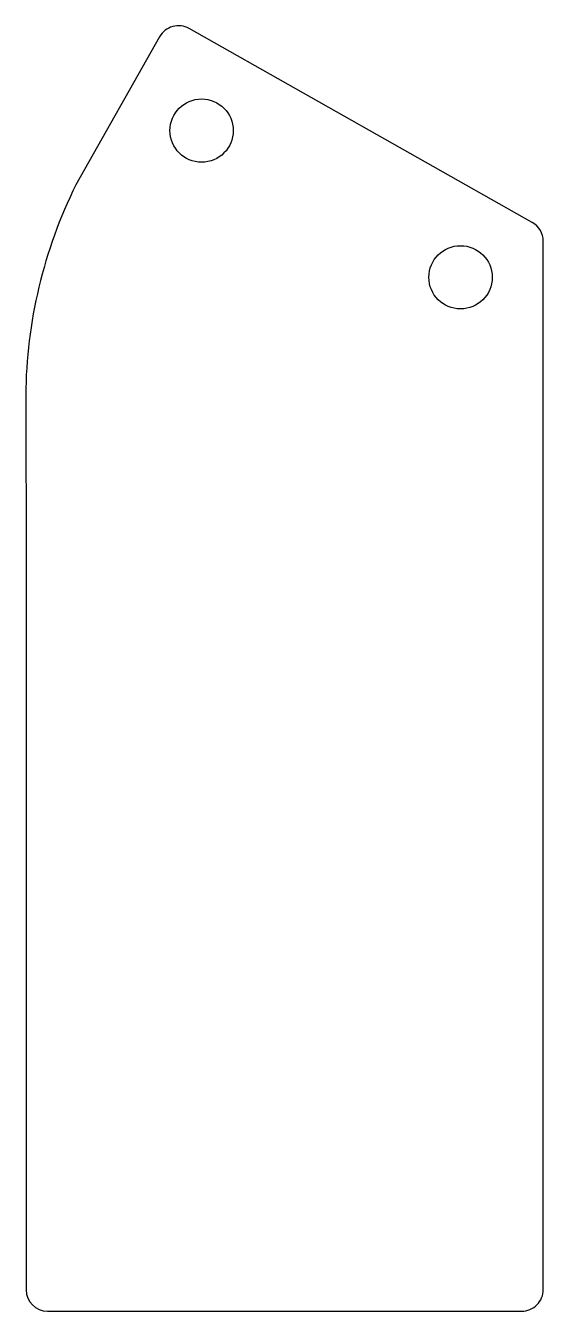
# Model space of a CAD drawing. Header units: millimetres. Extents: x -258.9 to -240.9, y 79 to 123.7.
import ezdxf

# ---------------------------------------------------------------- set-up
doc = ezdxf.new("R2010")
doc.units = ezdxf.units.MM
doc.layers.get('0').update_dxf_attribs({"linetype": 'CONTINUOUS'})

msp = doc.modelspace()

# ---------------------------------------------------------------- linework, layer by layer
msp.add_lwpolyline([(-241.674, 79.015, 0.414214), (-240.924, 79.765), (-240.924, 116.215, 0.270422), (-241.305, 116.868), (-253.236, 123.61, 0.414214), (-254.258, 123.326), (-257.167, 118.178, 0.113671), (-258.914, 110.854), (-258.902, 104.758), (-258.902, 79.762, 0.414213), (-258.152, 79.012), (-242.247, 79.015, -0.008745), (-242.177, 79.015)], format="xyb", close=True)
for centre in [(-252.8, 120.06), (-243.8, 114.96)]:
    msp.add_circle(centre, 1.1)

doc.saveas('drawing.dxf')
